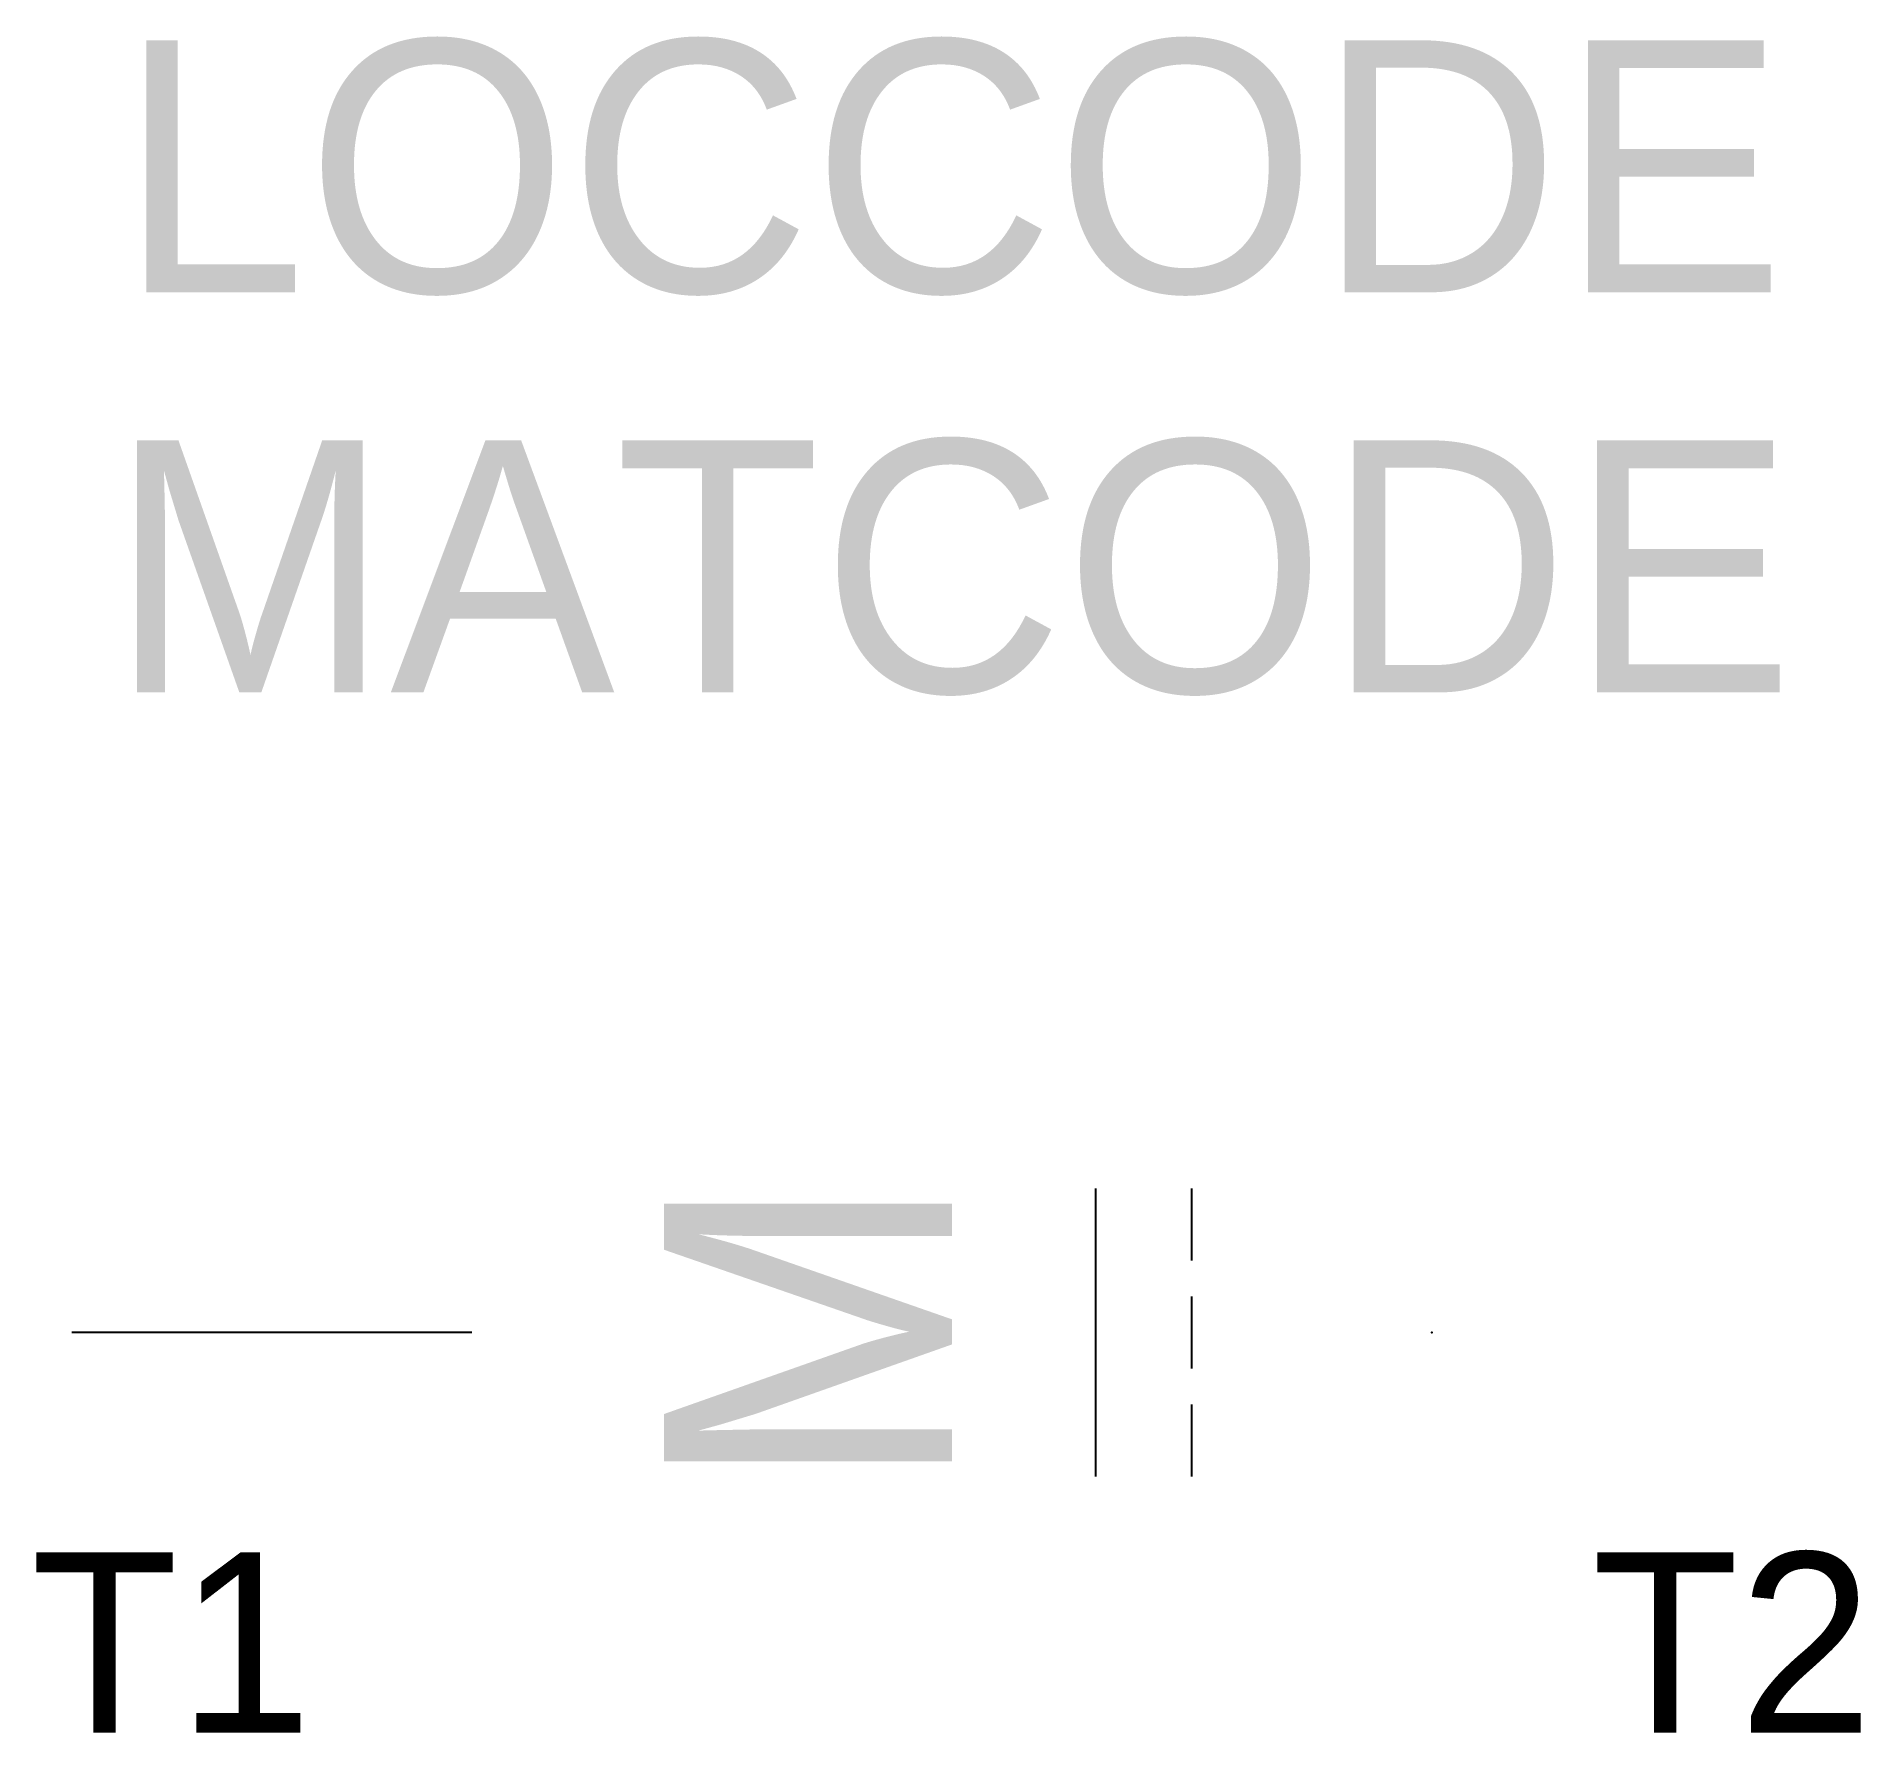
# Model space of a CAD drawing. Extents: x -11.4 to 11.4, y -5 to 16.2.
import ezdxf
from ezdxf.enums import TextEntityAlignment as Align

# ---------------------------------------------------------------- set-up
doc = ezdxf.new("R2010")
doc.units = 0
doc.layers.get('0').update_dxf_attribs({"linetype": 'CONTINUOUS'})
doc.layers.add('C', color=6, linetype='CONTINUOUS')
doc.layers.add('T2', color=1, linetype='CONTINUOUS')

msp = doc.modelspace()

# ---------------------------------------------------------------- linework, layer by layer
at = {"color": 0}
for p, q in [((1.8, -1.8), (1.8, 1.8)), ((3, 0.9), (3, 1.8)), ((3, -0.45), (3, 0.45)), ((-6, 0), (-11, 0)), ((3, -1.8), (3, -0.9))]:
    msp.add_line(p, q, dxfattribs=at)
at = {"layer": 'C', "color": 0, "linetype": 'CONTINUOUS'}
msp.add_point((6, 0), dxfattribs=at)

# ---------------------------------------------------------------- texts
at = {"color": 0}
msp.add_text('M', height=3.6, rotation=90, dxfattribs=at).set_placement((0, 0), align=Align.CENTER)
at = {"color": 0, "linetype": 'CONTINUOUS'}
for tag, p in [('LOCCODE', (0, 13)), ('MATCODE', (0, 8))]:
    msp.add_attdef(tag, text='', height=3.15, dxfattribs=at).set_placement(p, align=Align.CENTER)
at = {"layer": 'T2', "color": 0, "linetype": 'CONTINUOUS'}
msp.add_attdef('T2', (8, -5), '', height=2.25, dxfattribs=at)
msp.add_attdef('T1', text='', height=2.25, dxfattribs=at).set_placement((-8, -5), align=Align.RIGHT)

doc.saveas('drawing.dxf')
